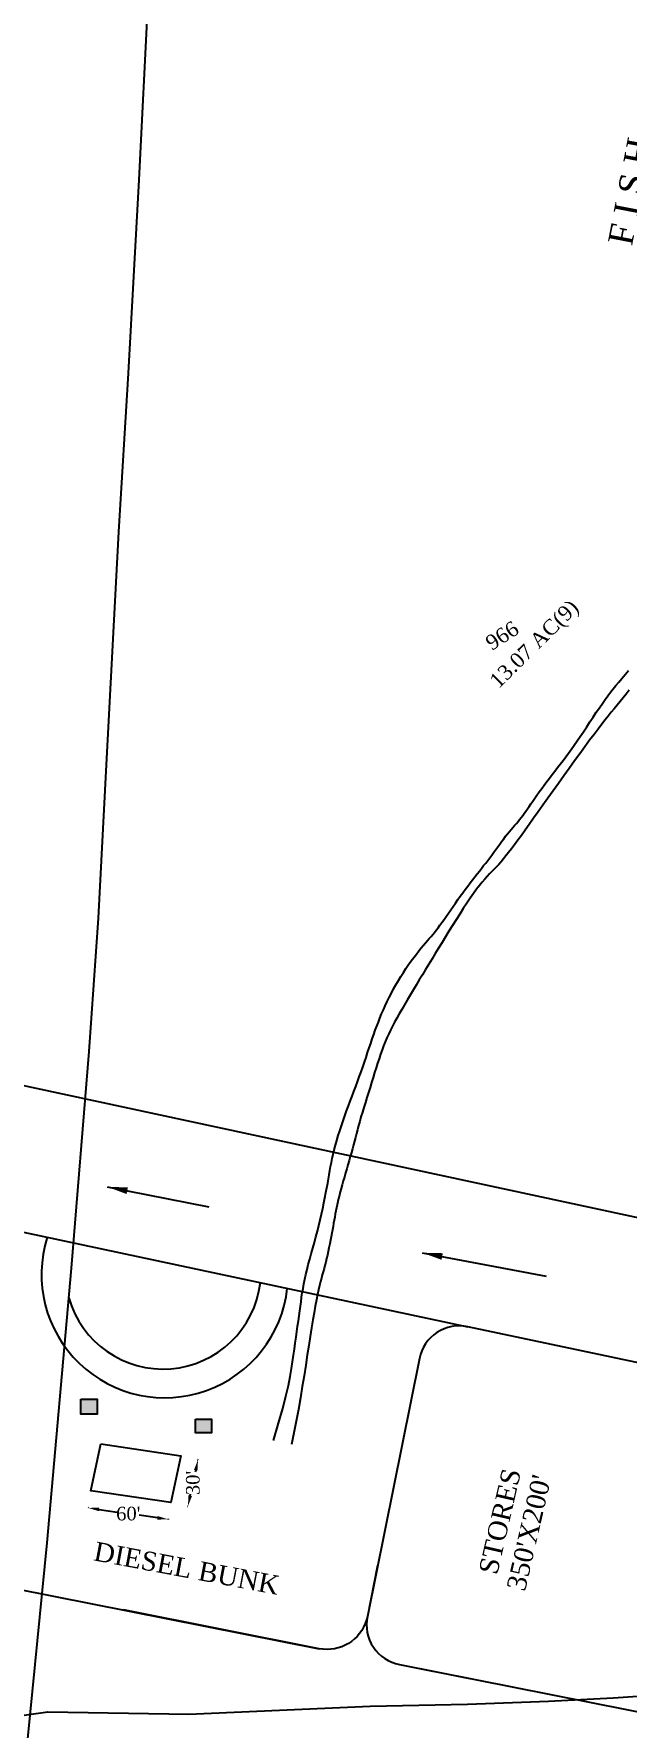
# Model space of a CAD drawing. Header units: inches. Extents: x -174 to 53028, y 1037 to 42359.
# Drawn here: x 11493 to 16724, y 8578 to 23524 of the extents above; entities that cross this region are included whole.
import ezdxf

# ---------------------------------------------------------------- set-up
doc = ezdxf.new("R2010")
doc.units = ezdxf.units.IN
doc.header["$MEASUREMENT"] = 0
for name, color, linetype in [('DIM', 5, 'Continuous'), ('DO LINE', 3, 'Continuous'), ('DWG.LINE', 10, 'Continuous'), ('TEXT', 7, 'Continuous')]:
    doc.layers.add(name, color=color, linetype=linetype)
doc.styles.get("Standard").update_dxf_attribs({"font": 'times.ttf', "height": 120})
doc.dimstyles.get("Standard").update_dxf_attribs({"dimtxt": 120, "dimasz": 96, "dimexe": 0.18, "dimexo": 0.0625, "dimgap": 0.09, "dimtad": 0, "dimtih": 1, "dimtoh": 1, "dimdec": 0, "dimzin": 0, "dimdsep": 46, "dimlunit": 3, "dimtxsty": 'Standard', "dimcen": 300, "dimclrd": 5, "dimclre": 5, "dimclrt": 4, "dimadec": 0, "dimazin": 0, "dimtfac": 1, "dimtdec": 0, "dimtofl": 0, "dimtmove": 0, "dimatfit": 3, "dimfxl": 0, "dimtolj": 1, "dimtzin": 0, "dimarcsym": 0})

# ---------------------------------------------------------------- blocks, each defined once
blk = doc.blocks.new('*D2')
at = {"layer": 'Defpoints', "color": 0, "ltscale": 0.2}
for p in [(11993, 10670), (12699, 10569), (12677, 10420)]:
    blk.add_point(p, dxfattribs=at)
at = {"layer": 'DIM', "color": 5, "lineweight": -2, "ltscale": 0.2}
for p, q in [((11973, 10526), (11972, 10521)), ((12067, 10507), (12228, 10484)), ((12582, 10433), (12422, 10457)), ((12678, 10425), (12677, 10420))]:
    blk.add_line(p, q, dxfattribs=at)
at = {"layer": 'DIM', "color": 5, "ltscale": 0.2}
for points in [[(12069, 10523), (12065, 10492), (11972, 10521)], [(12585, 10449), (12580, 10418), (12677, 10420)]]:
    blk.add_solid(points, dxfattribs=at)
at = {"layer": 'DIM', "color": 4, "ltscale": 0.2, "insert": (12325, 10470), "char_height": 120, "attachment_point": 5}
blk.add_mtext("\\A1;60'", dxfattribs=at)
blk = doc.blocks.new('*D3')
at = {"layer": 'Defpoints', "color": 0, "ltscale": 0.2}
for p in [(12788, 10979), (12940, 10946), (12699, 10569)]:
    blk.add_point(p, dxfattribs=at)
at = {"layer": 'DIM', "color": 5, "lineweight": -2, "ltscale": 0.2}
for p, q in [((12935, 10948), (12940, 10946)), ((12920, 10853), (12916, 10838)), ((12871, 10630), (12874, 10644)), ((12846, 10537), (12851, 10536))]:
    blk.add_line(p, q, dxfattribs=at)
at = {"layer": 'DIM', "color": 5, "ltscale": 0.2}
for points in [[(12904, 10856), (12935, 10849), (12940, 10946)], [(12856, 10633), (12887, 10626), (12851, 10536)]]:
    blk.add_solid(points, dxfattribs=at)
at = {"layer": 'DIM', "color": 4, "ltscale": 0.2, "insert": (12895, 10741), "char_height": 120, "attachment_point": 5, "rotation": 90}
blk.add_mtext("\\A1;30'", dxfattribs=at)

msp = doc.modelspace()

# ---------------------------------------------------------------- hatches: boundary and pattern name
at = {"layer": 'DWG.LINE', "ltscale": 0.2}
h = msp.add_hatch(color=256, dxfattribs=at)
h.paths.add_polyline_path([(12051.1, 11480), (11905.6, 11480), (11905.6, 11346.5), (12051.1, 11346.5)])
h.paths.add_polyline_path([(13060, 11302.7), (12918.8, 11302.7), (12918.8, 11183.5), (13060, 11183.5)])

# ---------------------------------------------------------------- linework, layer by layer
at = {"layer": 'DO LINE', "ltscale": 0.2}
msp.add_lwpolyline([(10923, 8624.7), (11614.8, 8722.7), (12859.3, 8700.5), (14459.3, 8770.8), (15316.9, 8788.4), (16031.4, 8816), (16599.9, 8846.2), (17428.5, 8901.7), (18349.2, 8919.2), (19276.5, 8984.6), (20484, 9014.7), (21504.5, 9095.2), (22070.5, 9145.4), (23703.6, 9242.1), (24495.2, 9214.9), (25186.3, 9299), (25840.4, 9264.4), (26994.1, 9064.2)], dxfattribs=at)
at = {"layer": 'DWG.LINE', "ltscale": 0.2}
for p, q in [((34220.8, 8099.4), (15320, 12119.1)), ((14716.4, 9139.2), (18058.9, 8478))]:
    msp.add_line(p, q, dxfattribs=at)
for points in [[(11373, 7826.9), (11610.7, 10212.3), (11822.8, 12636.8), (11978.8, 14546.8), (12061, 15722.3), (12130.2, 17018.8), (12242.7, 19131.8), (12325.8, 20530.3), (12419.8, 22237), (12499.4, 23818), (12533.5, 24600.4), (12480.2, 27591.8), (12441.4, 29546.4), (12397.8, 31632.5), (12344.4, 34115.9), (12296, 35500.3)], [(13604.5, 11115.3), (13650.3, 11267.6), (13686.6, 11397.2), (13714.9, 11507.2), (13736.5, 11600.6), (13752.6, 11680.2), (13764.7, 11749.3), (13774, 11810.7), (13781.9, 11867.4), (13789.5, 11922.1), (13796.9, 11975), (13804.2, 12026.4), (13811.3, 12076.1), (13818.1, 12124.1), (13824.7, 12170.5), (13831, 12215.2), (13837, 12258.2), (13842.7, 12299.6), (13848.2, 12339.8), (13853.8, 12379.2), (13859.7, 12418.2), (13866.1, 12457.2), (13873.3, 12496.8), (13881.4, 12537.3), (13890.6, 12579.2), (13901.2, 12622.8), (13912.8, 12668.1), (13925.4, 12714.7), (13938.6, 12762.6), (13952.2, 12811.5), (13966, 12861.1), (13979.6, 12911.4), (13992.9, 12962), (14005.6, 13012.8), (14017.8, 13063.4), (14029.3, 13113.5), (14040.1, 13162.8), (14050.2, 13210.9), (14059.6, 13257.5), (14068.3, 13302.3), (14076.2, 13344.9), (14083.4, 13385.1), (14090.1, 13423.4), (14096.4, 13460.2), (14102.7, 13496), (14109.2, 13531.5), (14116.2, 13567.1), (14123.8, 13603.4), (14132.4, 13640.9), (14142.1, 13679.9), (14152.8, 13720.4), (14164.6, 13762.1), (14177.2, 13804.8), (14190.6, 13848.1), (14204.8, 13891.9), (14219.5, 13935.8), (14234.6, 13979.7), (14250.2, 14023.2), (14266.1, 14066.5), (14282.2, 14109.6), (14298.3, 14152.5), (14314.6, 14195.3), (14330.7, 14238.1), (14346.7, 14280.9), (14362.4, 14323.8), (14377.7, 14366.8), (14392.8, 14409.8), (14407.5, 14452.6), (14421.9, 14495.1), (14436.1, 14537.1), (14450, 14578.3), (14463.7, 14618.8), (14477.1, 14658.2), (14490.4, 14696.5), (14503.7, 14733.8), (14517, 14770.4), (14530.6, 14806.5), (14544.7, 14842.3), (14559.3, 14878), (14574.6, 14913.9), (14590.7, 14950.1), (14607.9, 14986.9), (14626, 15024.1), (14645, 15061.5), (14664.8, 15098.9), (14685.4, 15136.2), (14706.7, 15173.1), (14728.6, 15209.6), (14751.1, 15245.3), (14774.1, 15280.1), (14797.4, 15313.8), (14820.6, 15346.3), (14843.6, 15377.3), (14866.2, 15406.8), (14887.9, 15434.5), (14908.7, 15460.2), (14928.3, 15483.8), (14946.5, 15505.3), (14963.4, 15525), (14979.5, 15543.5), (14995, 15561.4), (15010.1, 15579.2), (15025.3, 15597.4), (15040.7, 15616.6), (15056.6, 15637.4), (15073.4, 15660.1), (15091, 15684.7), (15109.3, 15710.8), (15128.3, 15738.3), (15147.9, 15766.8), (15168.1, 15796.2), (15188.8, 15826.1), (15209.9, 15856.3), (15231.5, 15886.6), (15253.2, 15916.7), (15275.2, 15946.6), (15297.1, 15976.2), (15318.8, 16005.3), (15340.3, 16033.6), (15361.4, 16061.3), (15382, 16088), (15401.9, 16113.6), (15421.3, 16138.5), (15440.2, 16162.6), (15458.6, 16186.3), (15476.8, 16209.7), (15494.7, 16233), (15512.5, 16256.5), (15530.2, 16280.2), (15548, 16304.3), (15565.8, 16328.7), (15583.5, 16353.2), (15601, 16377.4), (15618.5, 16401.3), (15635.7, 16424.4), (15652.7, 16446.7), (15669.3, 16467.8), (15685.6, 16487.7), (15701.6, 16506.4), (15717.2, 16524.3), (15732.5, 16541.6), (15747.5, 16558.6), (15762.1, 16575.4), (15776.4, 16592.4), (15790.3, 16609.9), (15804, 16627.9), (15817.7, 16646.8), (15831.4, 16666.5), (15845.5, 16687.2), (15860.2, 16708.9), (15875.7, 16731.9), (15892.3, 16756.1), (15910.1, 16781.7), (15929.3, 16808.8), (15949.8, 16837.1), (15971.4, 16866.4), (15993.9, 16896.6), (16017, 16927.3), (16040.5, 16958.3), (16064.3, 16989.5), (16088, 17020.5), (16111.7, 17051.3), (16135.2, 17082), (16158.9, 17113.1), (16182.9, 17144.9), (16207.2, 17177.8), (16232.1, 17212), (16257.7, 17248), (16284.1, 17286), (16311.4, 17326.3), (16339.4, 17368.3), (16367.9, 17411.3), (16396.4, 17454.7), (16424.8, 17497.7), (16452.7, 17539.6), (16479.8, 17579.8), (16505.9, 17617.5), (16530.8, 17652.2), (16554.8, 17684.6), (16578.4, 17715.3), (16602, 17745.2), (16626.1, 17775.1), (16651.2, 17805.7), (16677.7, 17837.7), (16706.2, 17872.1), (16736.8, 17909.2)], [(16742.3, 17733.9), (16715, 17699.6), (16688.1, 17665.9), (16661.7, 17633.1), (16636, 17601.6), (16610.6, 17570.6), (16584.9, 17539.1), (16558.4, 17506.4), (16530.4, 17471.5), (16500.5, 17433.6), (16468, 17391.6), (16432.4, 17344.7), (16393.3, 17292.4), (16351.2, 17235.2), (16306.8, 17174.1), (16260.6, 17110.2), (16213.3, 17044.4), (16165.5, 16977.6), (16117.9, 16910.9), (16071.2, 16845.1), (16025.9, 16781.3), (15982.1, 16719.6), (15940.1, 16660.4), (15900, 16603.9), (15861.8, 16550.4), (15825.7, 16500.2), (15791.8, 16453.3), (15760.3, 16410.2), (15731.1, 16370.9), (15704.2, 16335.3), (15679.1, 16302.8), (15655.6, 16273.2), (15633.4, 16246.1), (15612.2, 16221.1), (15591.7, 16197.8), (15571.6, 16176), (15551.7, 16155.1), (15531.6, 16134.5), (15511.2, 16113.6), (15490.3, 16091.6), (15468.5, 16067.8), (15445.7, 16041.6), (15421.6, 16012.3), (15395.9, 15979.1), (15368.6, 15941.6), (15339.9, 15900.2), (15310, 15855.6), (15279.2, 15808.5), (15247.8, 15759.4), (15216.1, 15709.2), (15184.4, 15658.4), (15153.1, 15607.7), (15122.2, 15557.6), (15091.9, 15508.3), (15062.1, 15459.6), (15032.8, 15411.5), (15003.8, 15364), (14975.2, 15316.9), (14946.9, 15270.2), (14918.9, 15224), (14891, 15178), (14863.6, 15132.5), (14836.7, 15087.7), (14810.4, 15043.7), (14784.9, 15000.8), (14760.3, 14958.9), (14736.9, 14918.5), (14714.6, 14879.5), (14693.8, 14842.1), (14674.2, 14806.1), (14655.8, 14771.1), (14638.4, 14736.6), (14622, 14702.4), (14606.3, 14668), (14591.4, 14633.2), (14577.1, 14597.5), (14563.3, 14560.7), (14549.9, 14522.7), (14536.7, 14483.7), (14523.7, 14443.6), (14510.7, 14402.5), (14497.7, 14360.6), (14484.6, 14317.9), (14471.2, 14274.3), (14457.5, 14230.2), (14443.6, 14185.6), (14429.7, 14141.1), (14415.9, 14096.9), (14402.4, 14053.4), (14389.5, 14010.9), (14377.2, 13969.7), (14365.7, 13930.3), (14355.2, 13892.8), (14345.4, 13857), (14336.3, 13822.4), (14327.5, 13788.7), (14319, 13755.5), (14310.4, 13722.4), (14301.7, 13689), (14292.6, 13654.9), (14282.9, 13619.9), (14272.8, 13584.1), (14262.4, 13547.9), (14251.8, 13511.6), (14241.4, 13475.5), (14231.1, 13439.9), (14221.2, 13405.3), (14211.8, 13371.8), (14203, 13339.8), (14194.9, 13309.1), (14187.3, 13279.5), (14180.3, 13250.8), (14173.7, 13222.9), (14167.5, 13195.4), (14161.6, 13168.3), (14156.1, 13141.3), (14150.8, 13114.2), (14145.6, 13086.9), (14140.6, 13059.3), (14135.5, 13031.3), (14130.4, 13002.8), (14125.2, 12973.6), (14119.7, 12943.7), (14114, 12913), (14107.9, 12881.3), (14101.5, 12849), (14094.9, 12816.5), (14088, 12783.9), (14080.8, 12751.6), (14073.6, 12720), (14066.2, 12689.3), (14058.7, 12659.9), (14051.2, 12631.9), (14043.6, 12604.5), (14035.9, 12576.9), (14028, 12548.2), (14019.8, 12517.4), (14011.4, 12483.7), (14002.7, 12446), (13993.7, 12403.6), (13984.2, 12355.6), (13974.3, 12302), (13964, 12243), (13953.1, 12178.6), (13941.7, 12109), (13929.7, 12034.2), (13917.2, 11954.5), (13903.9, 11869.9), (13890, 11780.7), (13875.2, 11687.4), (13859.6, 11590.8), (13842.9, 11491.4), (13825, 11390), (13805.8, 11287.2), (13785.2, 11183.8), (13763, 11080.4)]]:
    msp.add_lwpolyline(points, dxfattribs=at)
for points in [[(21359, 23218.8), (22196, 26938), (22781, 29636.2), (23210.6, 31495.8, 0.3383764), (22849.7, 32292.3), (17978.4, 34907.6, 0.3744277), (17440.5, 34785.1), (10201.3, 24865.4), (9627.8, 15147.2, 0.3701544), (10100.7, 14525.3), (18387.6, 12744.4, 0.4097586), (19098.3, 13196), (20524.7, 19374.1), (20926.2, 21161), (21391.7, 23213.7)], [(9588.7, 24903), (8843.6, 14235.6, 0.3738299), (9506.8, 13355.4), (15320, 12119.1)], [(10818.1, 12776.1), (10369.7, 10361.8, 0.4108006), (10653.7, 9942.9), (14008.8, 9279.2)], [(14892.2, 11838.2), (14433.3, 9563.6, 0.4153161), (14716.4, 9139.2), (15336.5, 9016.6)], [(14523.9, 10012.7), (14433.3, 9563.6), (14425.2, 9534.7, -0.3911068), (14008.8, 9279.2), (12282, 9620.8)]]:
    msp.add_lwpolyline(points, format="xyb", dxfattribs=at)
for points in [[(11905.6, 11480), (12051.1, 11480), (12051.1, 11346.5), (11905.6, 11346.5)], [(12918.8, 11302.7), (13060, 11302.7), (13060, 11183.5), (12918.8, 11183.5)], [(12082.1, 11085.9), (12787.6, 10979.4), (12698.8, 10568.8), (11993.3, 10670.2)]]:
    msp.add_lwpolyline(points, close=True, dxfattribs=at)
for centre, radius, start, end in [((12646.9, 12580.2), 1087.6, 162.44776, 353.53936), ((12631.6, 12610.2), 864.3, 195.77504, 353.2342), ((15245.1, 11767), 360, 77.99356, 168.5948)]:
    msp.add_arc(centre, radius, start, end, dxfattribs=at)

# ---------------------------------------------------------------- texts
at = {"layer": 'TEXT', "ltscale": 0.2}
for s, height, rotation, p in [('F I S H', 216, 79.1486, (16766.2, 21645.6)), ('13.07 AC(9)', 132, 44.62732, (15589.8, 17742.3)), ('966', 132, 32.81995, (15531.8, 18080.4)), ('STORES', 168, 76.98818, (15577.2, 9923.7)), ("350'X200'", 168, 76.98818, (15822.8, 9778.5)), ('DIESEL BUNK', 168, 349.35249, (12010.8, 10059.8))]:
    msp.add_text(s, height=height, rotation=rotation, dxfattribs=at).set_placement(p)

# ---------------------------------------------------------------- dimensions: what is measured, and where the dimension line sits
at = {"layer": 'DIM', "ltscale": 0.2}
dim = msp.add_aligned_dim(p1=(12698.8, 10568.8), p2=(12787.6, 10979.4), distance=-155.8, text="30'", dimstyle='Standard', dxfattribs=at)
dim.commit()
dim.dimension.update_dxf_attribs({"geometry": '*D3', "text_midpoint": (12895.4, 10741.2), "text_rotation": 90})
dim = msp.add_aligned_dim(p1=(11993.3, 10670.2), p2=(12698.8, 10568.8), distance=-150.6, text="60'", dimstyle='Standard', dxfattribs=at)
dim.commit()
dim.dimension.update_dxf_attribs({"geometry": '*D2', "text_midpoint": (12324.6, 10470.5)})

# ---------------------------------------------------------------- leaders
for points in [[(12139.1, 13353.7), (13034.1, 13176.4)], [(14916.5, 12772), (16010.4, 12566.2)]]:
    msp.add_leader(points, dimstyle='Standard', override={"dimasz": 180}, dxfattribs=at)

doc.saveas('drawing.dxf')
